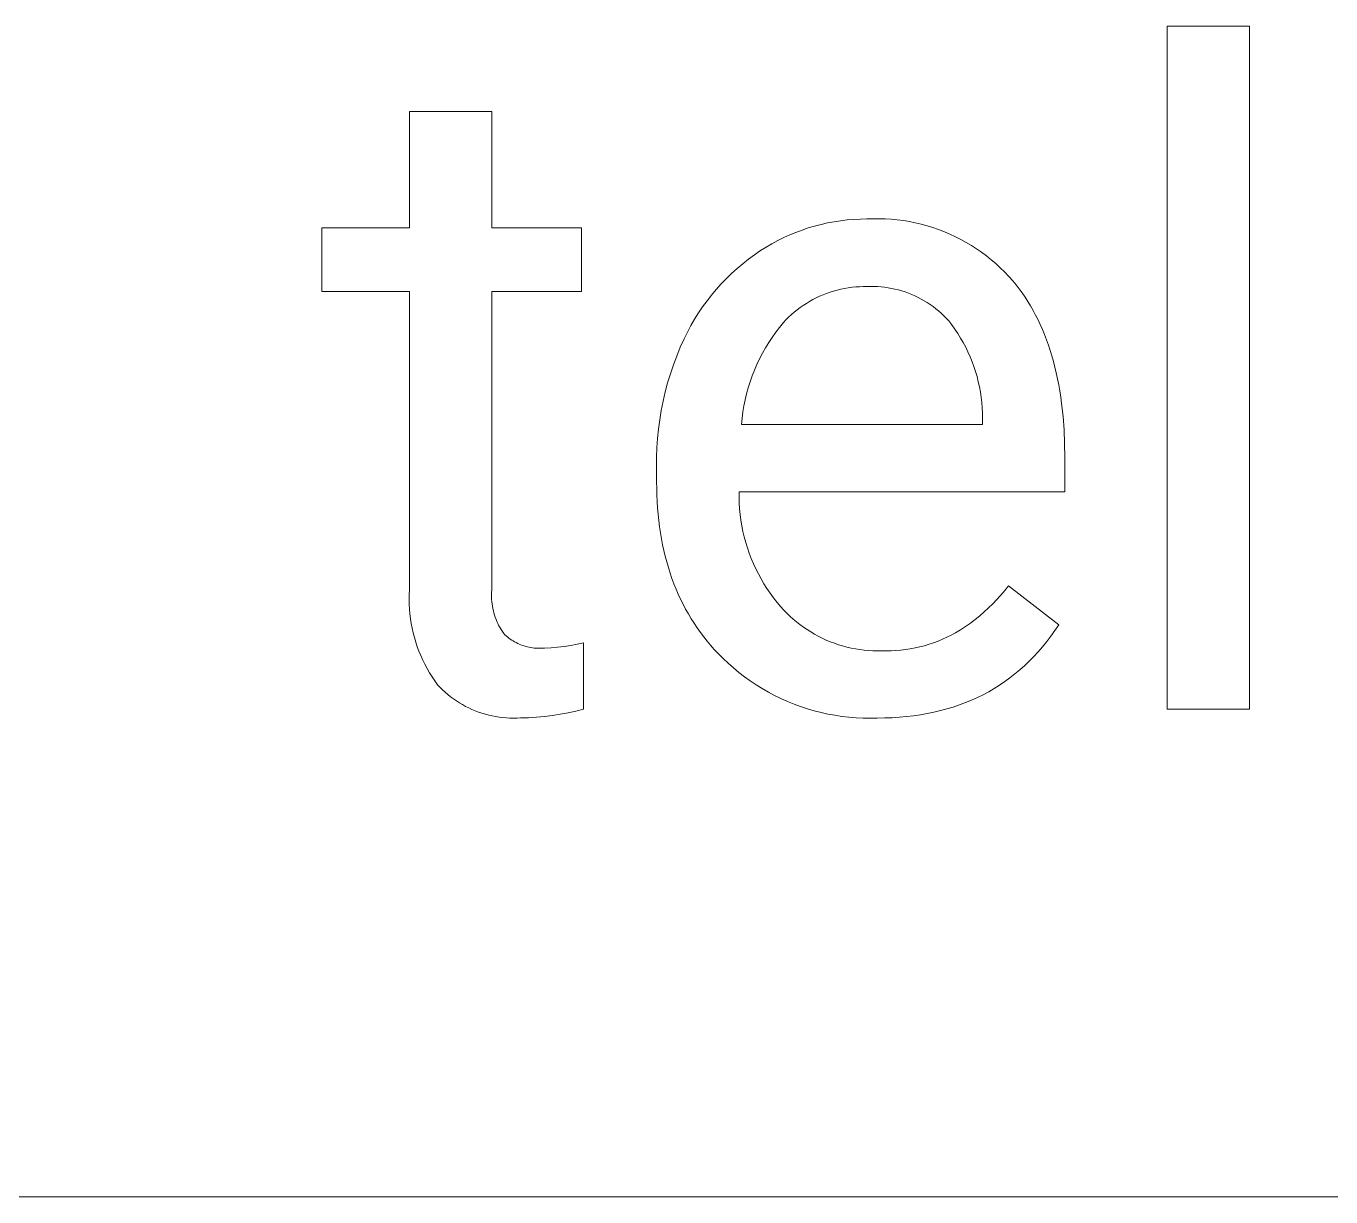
# Model space of a CAD drawing. Header units: millimetres. Extents: x 578 to 4608, y -138 to 2677.
# Drawn here: x 3631.8 to 3708.7, y 87 to 156 of the extents above; entities that cross this region are included whole.
import ezdxf

# ---------------------------------------------------------------- set-up
doc = ezdxf.new("R2010")
doc.units = ezdxf.units.MM
doc.header["$MEASUREMENT"] = 0
doc.layers.add('Domyślny', color=7, linetype='Continuous', true_color=0x000000)

msp = doc.modelspace()

# ---------------------------------------------------------------- linework, layer by layer
at = {"layer": 'Domyślny', "color": 18, "lineweight": 15, "true_color": 0x000000}
for p, q in [((3699.079, 115.737), (3699.079, 155.999)), ((3699.079, 155.999), (3703.924, 155.999)), ((3703.924, 155.999), (3703.924, 115.737)), ((3654.416, 144.1), (3654.416, 150.971)), ((3654.416, 150.971), (3659.261, 150.971)), ((3659.261, 150.971), (3659.261, 144.1)), ((3680.214, 144.574), (3680.603, 144.606)), ((3680.603, 144.606), (3680.993, 144.625)), ((3680.993, 144.625), (3681.383, 144.63)), ((3681.383, 144.63), (3681.741, 144.644)), ((3681.741, 144.644), (3682.1, 144.645)), ((3682.1, 144.645), (3682.458, 144.635)), ((3682.458, 144.635), (3682.816, 144.612)), ((3682.816, 144.612), (3683.172, 144.577)), ((3649.249, 140.356), (3649.249, 144.1)), ((3649.249, 144.1), (3654.416, 144.1)), ((3659.261, 144.1), (3664.562, 144.1)), ((3664.562, 144.1), (3664.562, 140.356)), ((3676.829, 143.693), (3677.19, 143.842)), ((3677.19, 143.842), (3677.555, 143.979)), ((3677.555, 143.979), (3677.925, 144.103)), ((3677.925, 144.103), (3678.299, 144.214)), ((3678.299, 144.214), (3678.677, 144.313)), ((3678.677, 144.313), (3679.057, 144.398)), ((3679.057, 144.398), (3679.441, 144.47)), ((3679.441, 144.47), (3679.827, 144.529)), ((3679.827, 144.529), (3680.214, 144.574)), ((3683.172, 144.577), (3683.528, 144.531)), ((3683.528, 144.531), (3683.881, 144.472)), ((3683.881, 144.472), (3684.233, 144.401)), ((3684.233, 144.401), (3684.581, 144.319)), ((3684.581, 144.319), (3684.927, 144.224)), ((3684.927, 144.224), (3685.269, 144.119)), ((3685.269, 144.119), (3685.608, 144.001)), ((3685.608, 144.001), (3685.943, 143.872)), ((3685.943, 143.872), (3686.273, 143.732)), ((3675.445, 142.974), (3675.782, 143.171)), ((3675.782, 143.171), (3676.125, 143.357)), ((3676.125, 143.357), (3676.474, 143.531)), ((3676.474, 143.531), (3676.829, 143.693)), ((3686.273, 143.732), (3686.598, 143.581)), ((3686.598, 143.581), (3686.917, 143.419)), ((3686.917, 143.419), (3687.231, 143.247)), ((3687.231, 143.247), (3687.539, 143.063)), ((3687.539, 143.063), (3687.841, 142.87)), ((3674.404, 142.263), (3674.756, 142.52)), ((3674.756, 142.52), (3675.116, 142.765)), ((3675.116, 142.765), (3675.445, 142.974)), ((3687.841, 142.87), (3688.136, 142.666)), ((3688.136, 142.666), (3688.424, 142.453)), ((3688.424, 142.453), (3688.704, 142.23)), ((3673.406, 141.421), (3673.729, 141.713)), ((3673.729, 141.713), (3674.062, 141.994)), ((3674.062, 141.994), (3674.404, 142.263)), ((3688.704, 142.23), (3688.977, 141.997)), ((3688.977, 141.997), (3689.242, 141.756)), ((3689.242, 141.756), (3689.499, 141.506)), ((3672.5, 140.481), (3672.791, 140.805)), ((3672.791, 140.805), (3673.093, 141.118)), ((3673.093, 141.118), (3673.406, 141.421)), ((3689.499, 141.506), (3689.747, 141.247)), ((3689.747, 141.247), (3689.986, 140.98)), ((3689.986, 140.98), (3690.174, 140.75)), ((3654.416, 140.356), (3649.249, 140.356)), ((3654.416, 122.761), (3654.416, 140.356)), ((3664.562, 140.356), (3659.261, 140.356)), ((3659.261, 140.356), (3659.261, 122.748)), ((3671.953, 139.804), (3672.221, 140.147)), ((3672.221, 140.147), (3672.5, 140.481)), ((3678.59, 140.071), (3678.39, 139.977)), ((3678.793, 140.159), (3678.59, 140.071)), ((3678.999, 140.239), (3678.793, 140.159)), ((3679.208, 140.312), (3678.999, 140.239)), ((3679.419, 140.379), (3679.208, 140.312)), ((3679.632, 140.438), (3679.419, 140.379)), ((3679.847, 140.49), (3679.632, 140.438)), ((3680.063, 140.534), (3679.847, 140.49)), ((3680.281, 140.571), (3680.063, 140.534)), ((3680.5, 140.601), (3680.281, 140.571)), ((3680.72, 140.623), (3680.5, 140.601)), ((3680.941, 140.637), (3680.72, 140.623)), ((3681.162, 140.645), (3680.941, 140.637)), ((3681.383, 140.644), (3681.162, 140.645)), ((3681.59, 140.65), (3681.383, 140.644)), ((3681.798, 140.65), (3681.59, 140.65)), ((3682.005, 140.642), (3681.798, 140.65)), ((3682.212, 140.627), (3682.005, 140.642)), ((3682.419, 140.605), (3682.212, 140.627)), ((3682.624, 140.575), (3682.419, 140.605)), ((3682.829, 140.539), (3682.624, 140.575)), ((3683.032, 140.497), (3682.829, 140.539)), ((3683.233, 140.447), (3683.032, 140.497)), ((3683.433, 140.39), (3683.233, 140.447)), ((3683.63, 140.327), (3683.433, 140.39)), ((3683.826, 140.256), (3683.63, 140.327)), ((3684.018, 140.18), (3683.826, 140.256)), ((3684.209, 140.096), (3684.018, 140.18)), ((3684.396, 140.007), (3684.209, 140.096)), ((3684.58, 139.911), (3684.396, 140.007)), ((3690.174, 140.75), (3690.356, 140.514)), ((3690.356, 140.514), (3690.532, 140.272)), ((3690.532, 140.272), (3690.703, 140.024)), ((3690.703, 140.024), (3690.867, 139.77)), ((3671.453, 139.091), (3671.697, 139.452)), ((3671.697, 139.452), (3671.953, 139.804)), ((3677.268, 139.274), (3677.096, 139.135)), ((3677.445, 139.407), (3677.268, 139.274)), ((3677.626, 139.533), (3677.445, 139.407)), ((3677.811, 139.654), (3677.626, 139.533)), ((3678.001, 139.768), (3677.811, 139.654)), ((3678.194, 139.876), (3678.001, 139.768)), ((3678.39, 139.977), (3678.194, 139.876)), ((3684.76, 139.809), (3684.58, 139.911)), ((3684.937, 139.7), (3684.76, 139.809)), ((3685.111, 139.586), (3684.937, 139.7)), ((3685.28, 139.466), (3685.111, 139.586)), ((3685.445, 139.34), (3685.28, 139.466)), ((3685.606, 139.209), (3685.445, 139.34)), ((3690.867, 139.77), (3691.026, 139.509)), ((3691.026, 139.509), (3691.178, 139.242)), ((3691.178, 139.242), (3691.324, 138.969)), ((3671.003, 138.346), (3671.222, 138.722)), ((3671.222, 138.722), (3671.453, 139.091)), ((3676.458, 138.524), (3676.225, 138.24)), ((3676.609, 138.685), (3676.458, 138.524)), ((3676.766, 138.84), (3676.609, 138.685)), ((3676.929, 138.99), (3676.766, 138.84)), ((3677.096, 139.135), (3676.929, 138.99)), ((3685.762, 139.072), (3685.606, 139.209)), ((3685.913, 138.93), (3685.762, 139.072)), ((3686.06, 138.783), (3685.913, 138.93)), ((3686.201, 138.631), (3686.06, 138.783)), ((3686.389, 138.385), (3686.201, 138.631)), ((3691.324, 138.969), (3691.465, 138.69)), ((3691.465, 138.69), (3691.599, 138.404)), ((3670.606, 137.571), (3670.798, 137.962)), ((3670.798, 137.962), (3671.003, 138.346)), ((3676.003, 137.949), (3675.791, 137.65)), ((3676.225, 138.24), (3676.003, 137.949)), ((3686.569, 138.133), (3686.389, 138.385)), ((3686.74, 137.874), (3686.569, 138.133)), ((3686.903, 137.611), (3686.74, 137.874)), ((3691.599, 138.404), (3691.728, 138.113)), ((3691.728, 138.113), (3691.85, 137.815)), ((3691.85, 137.815), (3691.967, 137.511)), ((3670.166, 136.55), (3670.378, 137.064)), ((3670.378, 137.064), (3670.606, 137.571)), ((3675.399, 137.032), (3675.219, 136.712)), ((3675.59, 137.344), (3675.399, 137.032)), ((3675.791, 137.65), (3675.59, 137.344)), ((3687.056, 137.342), (3686.903, 137.611)), ((3687.201, 137.068), (3687.056, 137.342)), ((3687.336, 136.789), (3687.201, 137.068)), ((3691.967, 137.511), (3692.077, 137.2)), ((3692.077, 137.2), (3692.182, 136.884)), ((3669.971, 136.03), (3670.166, 136.55)), ((3675.051, 136.387), (3674.894, 136.056)), ((3675.219, 136.712), (3675.051, 136.387)), ((3687.462, 136.506), (3687.336, 136.789)), ((3687.579, 136.219), (3687.462, 136.506)), ((3687.685, 135.928), (3687.579, 136.219)), ((3692.182, 136.884), (3692.281, 136.561)), ((3692.281, 136.561), (3692.373, 136.232)), ((3692.373, 136.232), (3692.46, 135.897)), ((3669.632, 134.971), (3669.793, 135.503)), ((3669.793, 135.503), (3669.971, 136.03)), ((3674.615, 135.378), (3674.494, 135.033)), ((3674.749, 135.719), (3674.615, 135.378)), ((3674.894, 136.056), (3674.749, 135.719)), ((3687.782, 135.634), (3687.685, 135.928)), ((3687.869, 135.336), (3687.782, 135.634)), ((3692.46, 135.897), (3692.541, 135.555)), ((3692.541, 135.555), (3692.615, 135.208)), ((3669.488, 134.434), (3669.632, 134.971)), ((3674.384, 134.683), (3674.287, 134.33)), ((3674.494, 135.033), (3674.384, 134.683)), ((3687.946, 135.036), (3687.869, 135.336)), ((3688.013, 134.734), (3687.946, 135.036)), ((3688.07, 134.429), (3688.013, 134.734)), ((3692.615, 135.208), (3692.684, 134.854)), ((3692.684, 134.854), (3692.747, 134.494)), ((3669.254, 133.347), (3669.362, 133.893)), ((3669.362, 133.893), (3669.488, 134.434)), ((3674.202, 133.973), (3674.13, 133.614)), ((3674.287, 134.33), (3674.202, 133.973)), ((3688.117, 134.123), (3688.07, 134.429)), ((3688.153, 133.815), (3688.117, 134.123)), ((3692.747, 134.494), (3692.803, 134.128)), ((3692.803, 134.128), (3692.854, 133.755)), ((3669.164, 132.799), (3669.254, 133.347)), ((3674.07, 133.253), (3674.023, 132.89)), ((3674.13, 133.614), (3674.07, 133.253)), ((3688.179, 133.506), (3688.153, 133.815)), ((3688.195, 133.197), (3688.179, 133.506)), ((3688.201, 132.887), (3688.195, 133.197)), ((3692.854, 133.755), (3692.938, 132.992)), ((3669.092, 132.248), (3669.164, 132.799)), ((3674.023, 132.89), (3673.988, 132.525)), ((3673.988, 132.525), (3688.201, 132.525)), ((3688.201, 132.525), (3688.201, 132.887)), ((3692.938, 132.992), (3692.998, 132.203)), ((3669.001, 131.14), (3669.037, 131.695)), ((3669.037, 131.695), (3669.092, 132.248)), ((3692.998, 132.203), (3693.034, 131.39)), ((3668.983, 130.584), (3669.001, 131.14)), ((3693.034, 131.39), (3693.046, 130.552)), ((3668.982, 130.029), (3668.983, 130.584)), ((3668.982, 129.143), (3668.982, 130.029)), ((3693.046, 130.552), (3693.046, 128.539)), ((3668.986, 128.749), (3668.982, 129.143)), ((3668.997, 128.36), (3668.986, 128.749)), ((3673.841, 128.539), (3673.84, 128.204)), ((3693.046, 128.539), (3673.841, 128.539)), ((3669.014, 127.976), (3668.997, 128.36)), ((3669.039, 127.597), (3669.014, 127.976)), ((3673.84, 128.204), (3673.85, 127.87)), ((3673.85, 127.87), (3673.872, 127.536)), ((3669.071, 127.223), (3669.039, 127.597)), ((3669.11, 126.854), (3669.071, 127.223)), ((3673.872, 127.536), (3673.904, 127.203)), ((3673.904, 127.203), (3673.948, 126.871)), ((3669.156, 126.49), (3669.11, 126.854)), ((3669.209, 126.131), (3669.156, 126.49)), ((3673.948, 126.871), (3674.003, 126.541)), ((3674.003, 126.541), (3674.068, 126.213)), ((3674.068, 126.213), (3674.145, 125.888)), ((3669.269, 125.777), (3669.209, 126.131)), ((3669.336, 125.428), (3669.269, 125.777)), ((3669.411, 125.084), (3669.336, 125.428)), ((3674.145, 125.888), (3674.233, 125.565)), ((3674.233, 125.565), (3674.331, 125.245)), ((3669.492, 124.745), (3669.411, 125.084)), ((3669.58, 124.411), (3669.492, 124.745)), ((3674.331, 125.245), (3674.44, 124.929)), ((3674.44, 124.929), (3674.559, 124.616)), ((3674.559, 124.616), (3674.689, 124.308)), ((3669.676, 124.082), (3669.58, 124.411)), ((3669.779, 123.758), (3669.676, 124.082)), ((3674.689, 124.308), (3674.829, 124.004)), ((3674.829, 124.004), (3674.979, 123.705)), ((3669.888, 123.439), (3669.779, 123.758)), ((3670.005, 123.125), (3669.888, 123.439)), ((3670.129, 122.816), (3670.005, 123.125)), ((3674.979, 123.705), (3675.139, 123.411)), ((3675.139, 123.411), (3675.309, 123.123)), ((3675.309, 123.123), (3675.488, 122.84)), ((3654.399, 122.196), (3654.403, 122.479)), ((3654.403, 122.479), (3654.416, 122.761)), ((3659.253, 122.613), (3659.25, 122.478)), ((3659.25, 122.478), (3659.252, 122.343)), ((3659.252, 122.343), (3659.258, 122.208)), ((3659.261, 122.748), (3659.253, 122.613)), ((3670.26, 122.512), (3670.129, 122.816)), ((3670.398, 122.214), (3670.26, 122.512)), ((3675.488, 122.84), (3675.677, 122.564)), ((3675.677, 122.564), (3675.875, 122.294)), ((3675.875, 122.294), (3676.081, 122.031)), ((3689.045, 122.204), (3689.278, 122.465)), ((3689.278, 122.465), (3689.502, 122.734)), ((3689.502, 122.734), (3689.717, 123.01)), ((3689.717, 123.01), (3692.683, 120.701)), ((3654.405, 121.913), (3654.399, 122.196)), ((3654.42, 121.63), (3654.405, 121.913)), ((3654.444, 121.348), (3654.42, 121.63)), ((3659.258, 122.208), (3659.269, 122.074)), ((3659.269, 122.074), (3659.285, 121.939)), ((3659.285, 121.939), (3659.305, 121.806)), ((3659.305, 121.806), (3659.33, 121.673)), ((3659.33, 121.673), (3659.36, 121.541)), ((3659.36, 121.541), (3659.394, 121.411)), ((3670.543, 121.92), (3670.398, 122.214)), ((3670.695, 121.631), (3670.543, 121.92)), ((3670.854, 121.348), (3670.695, 121.631)), ((3676.081, 122.031), (3676.297, 121.775)), ((3676.297, 121.775), (3676.47, 121.584)), ((3676.47, 121.584), (3676.649, 121.399)), ((3688.297, 121.468), (3688.554, 121.705)), ((3688.554, 121.705), (3688.803, 121.95)), ((3688.803, 121.95), (3689.045, 122.204)), ((3654.478, 121.067), (3654.444, 121.348)), ((3654.522, 120.788), (3654.478, 121.067)), ((3654.574, 120.51), (3654.522, 120.788)), ((3659.394, 121.411), (3659.432, 121.281)), ((3659.432, 121.281), (3659.475, 121.153)), ((3659.475, 121.153), (3659.522, 121.027)), ((3659.522, 121.027), (3659.574, 120.902)), ((3659.574, 120.902), (3659.63, 120.779)), ((3659.63, 120.779), (3659.69, 120.658)), ((3671.021, 121.069), (3670.854, 121.348)), ((3671.194, 120.796), (3671.021, 121.069)), ((3671.375, 120.527), (3671.194, 120.796)), ((3676.649, 121.399), (3676.835, 121.22)), ((3676.835, 121.22), (3677.027, 121.048)), ((3677.027, 121.048), (3677.224, 120.882)), ((3677.224, 120.882), (3677.427, 120.723)), ((3687.195, 120.606), (3687.48, 120.808)), ((3687.48, 120.808), (3687.76, 121.019)), ((3687.76, 121.019), (3688.032, 121.239)), ((3688.032, 121.239), (3688.297, 121.468)), ((3654.636, 120.233), (3654.574, 120.51)), ((3654.707, 119.96), (3654.636, 120.233)), ((3659.69, 120.658), (3659.755, 120.54)), ((3659.755, 120.54), (3659.823, 120.423)), ((3659.823, 120.423), (3659.896, 120.309)), ((3659.896, 120.309), (3659.972, 120.198)), ((3659.972, 120.198), (3660.044, 120.127)), ((3660.044, 120.127), (3660.119, 120.058)), ((3660.119, 120.058), (3660.197, 119.993)), ((3660.197, 119.993), (3660.276, 119.93)), ((3671.562, 120.264), (3671.375, 120.527)), ((3671.757, 120.006), (3671.562, 120.264)), ((3671.958, 119.752), (3671.757, 120.006)), ((3677.427, 120.723), (3677.635, 120.571)), ((3677.635, 120.571), (3677.848, 120.426)), ((3677.848, 120.426), (3678.066, 120.288)), ((3678.066, 120.288), (3678.288, 120.157)), ((3678.288, 120.157), (3678.515, 120.034)), ((3678.515, 120.034), (3678.745, 119.919)), ((3686.098, 119.973), (3686.353, 120.098)), ((3686.353, 120.098), (3686.604, 120.232)), ((3686.604, 120.232), (3686.902, 120.414)), ((3686.902, 120.414), (3687.195, 120.606)), ((3692.224, 120.038), (3691.984, 119.722)), ((3692.457, 120.364), (3692.224, 120.038)), ((3692.683, 120.701), (3692.457, 120.364)), ((3654.788, 119.688), (3654.707, 119.96)), ((3654.877, 119.42), (3654.788, 119.688)), ((3654.975, 119.154), (3654.877, 119.42)), ((3660.276, 119.93), (3660.358, 119.869)), ((3660.358, 119.869), (3660.441, 119.812)), ((3660.441, 119.812), (3660.527, 119.757)), ((3660.527, 119.757), (3660.614, 119.706)), ((3660.614, 119.706), (3660.703, 119.657)), ((3660.703, 119.657), (3660.794, 119.612)), ((3660.794, 119.612), (3660.886, 119.569)), ((3660.886, 119.569), (3660.98, 119.53)), ((3660.98, 119.53), (3661.075, 119.494)), ((3661.075, 119.494), (3661.171, 119.462)), ((3661.171, 119.462), (3661.268, 119.433)), ((3661.268, 119.433), (3661.366, 119.407)), ((3661.366, 119.407), (3661.465, 119.384)), ((3661.465, 119.384), (3661.565, 119.366)), ((3661.565, 119.366), (3661.665, 119.35)), ((3661.665, 119.35), (3661.766, 119.338)), ((3661.766, 119.338), (3661.867, 119.329)), ((3661.867, 119.329), (3661.969, 119.324)), ((3661.969, 119.324), (3662.07, 119.323)), ((3662.07, 119.323), (3662.172, 119.325)), ((3662.172, 119.325), (3662.273, 119.33)), ((3662.273, 119.33), (3662.374, 119.339)), ((3662.374, 119.339), (3662.763, 119.357)), ((3662.763, 119.357), (3663.15, 119.388)), ((3663.15, 119.388), (3663.536, 119.433)), ((3663.536, 119.433), (3663.921, 119.491)), ((3663.921, 119.491), (3664.303, 119.563)), ((3664.303, 119.563), (3664.682, 119.648)), ((3664.682, 119.648), (3664.682, 115.742)), ((3672.167, 119.504), (3671.958, 119.752)), ((3672.383, 119.261), (3672.167, 119.504)), ((3672.606, 119.024), (3672.383, 119.261)), ((3678.745, 119.919), (3678.98, 119.812)), ((3678.98, 119.812), (3679.218, 119.712)), ((3679.218, 119.712), (3679.459, 119.621)), ((3679.459, 119.621), (3679.703, 119.538)), ((3679.703, 119.538), (3679.949, 119.463)), ((3679.949, 119.463), (3680.198, 119.396)), ((3680.198, 119.396), (3680.449, 119.338)), ((3680.449, 119.338), (3680.702, 119.289)), ((3680.702, 119.289), (3680.957, 119.247)), ((3680.957, 119.247), (3681.212, 119.215)), ((3683.376, 119.214), (3683.658, 119.248)), ((3683.658, 119.248), (3683.938, 119.292)), ((3683.938, 119.292), (3684.217, 119.345)), ((3684.217, 119.345), (3684.494, 119.407)), ((3684.494, 119.407), (3684.769, 119.479)), ((3684.769, 119.479), (3685.041, 119.56)), ((3685.041, 119.56), (3685.311, 119.65)), ((3685.311, 119.65), (3685.577, 119.748)), ((3685.577, 119.748), (3685.839, 119.856)), ((3685.839, 119.856), (3686.098, 119.973)), ((3691.736, 119.417), (3691.482, 119.123)), ((3691.984, 119.722), (3691.736, 119.417)), ((3655.082, 118.892), (3654.975, 119.154)), ((3655.198, 118.634), (3655.082, 118.892)), ((3655.322, 118.38), (3655.198, 118.634)), ((3672.899, 118.727), (3672.606, 119.024)), ((3673.203, 118.44), (3672.899, 118.727)), ((3681.212, 119.215), (3681.469, 119.191)), ((3681.469, 119.191), (3681.726, 119.176)), ((3681.726, 119.176), (3681.984, 119.169)), ((3681.984, 119.169), (3682.242, 119.171)), ((3682.242, 119.171), (3682.526, 119.168)), ((3682.526, 119.168), (3682.81, 119.173)), ((3682.81, 119.173), (3683.093, 119.189)), ((3683.093, 119.189), (3683.376, 119.214)), ((3690.953, 118.566), (3690.678, 118.304)), ((3691.221, 118.839), (3690.953, 118.566)), ((3691.482, 119.123), (3691.221, 118.839)), ((3655.455, 118.13), (3655.322, 118.38)), ((3655.596, 117.884), (3655.455, 118.13)), ((3655.745, 117.644), (3655.596, 117.884)), ((3673.515, 118.164), (3673.203, 118.44)), ((3673.837, 117.898), (3673.515, 118.164)), ((3674.168, 117.644), (3673.837, 117.898)), ((3690.107, 117.811), (3689.811, 117.58)), ((3690.396, 118.052), (3690.107, 117.811)), ((3690.678, 118.304), (3690.396, 118.052)), ((3655.902, 117.408), (3655.745, 117.644)), ((3656.066, 117.178), (3655.902, 117.408)), ((3656.211, 117.026), (3656.066, 117.178)), ((3656.36, 116.878), (3656.211, 117.026)), ((3674.507, 117.401), (3674.168, 117.644)), ((3674.854, 117.169), (3674.507, 117.401)), ((3675.209, 116.949), (3674.854, 117.169)), ((3675.571, 116.741), (3675.209, 116.949)), ((3688.881, 116.953), (3688.557, 116.765)), ((3689.198, 117.151), (3688.881, 116.953)), ((3689.508, 117.36), (3689.198, 117.151)), ((3689.811, 117.58), (3689.508, 117.36)), ((3656.515, 116.736), (3656.36, 116.878)), ((3656.674, 116.599), (3656.515, 116.736)), ((3656.838, 116.468), (3656.674, 116.599)), ((3657.006, 116.343), (3656.838, 116.468)), ((3657.179, 116.223), (3657.006, 116.343)), ((3657.355, 116.11), (3657.179, 116.223)), ((3675.939, 116.546), (3675.571, 116.741)), ((3676.314, 116.363), (3675.939, 116.546)), ((3676.696, 116.193), (3676.314, 116.363)), ((3677.082, 116.036), (3676.696, 116.193)), ((3687.543, 116.266), (3687.191, 116.121)), ((3687.888, 116.421), (3687.543, 116.266)), ((3688.226, 116.588), (3687.888, 116.421)), ((3688.557, 116.765), (3688.226, 116.588)), ((3657.536, 116.003), (3657.355, 116.11)), ((3657.72, 115.902), (3657.536, 116.003)), ((3657.907, 115.807), (3657.72, 115.902)), ((3658.098, 115.719), (3657.907, 115.807)), ((3658.291, 115.638), (3658.098, 115.719)), ((3658.488, 115.563), (3658.291, 115.638)), ((3658.686, 115.496), (3658.488, 115.563)), ((3658.887, 115.435), (3658.686, 115.496)), ((3659.09, 115.381), (3658.887, 115.435)), ((3659.295, 115.334), (3659.09, 115.381)), ((3663.306, 115.433), (3662.841, 115.36)), ((3663.768, 115.521), (3663.306, 115.433)), ((3664.227, 115.624), (3663.768, 115.521)), ((3664.682, 115.742), (3664.227, 115.624)), ((3677.474, 115.892), (3677.082, 116.036)), ((3677.87, 115.762), (3677.474, 115.892)), ((3678.271, 115.644), (3677.87, 115.762)), ((3678.675, 115.541), (3678.271, 115.644)), ((3679.082, 115.451), (3678.675, 115.541)), ((3679.493, 115.375), (3679.082, 115.451)), ((3679.905, 115.313), (3679.493, 115.375)), ((3684.535, 115.406), (3684.127, 115.347)), ((3684.935, 115.476), (3684.535, 115.406)), ((3685.328, 115.557), (3684.935, 115.476)), ((3685.715, 115.648), (3685.328, 115.557)), ((3686.094, 115.75), (3685.715, 115.648)), ((3686.467, 115.863), (3686.094, 115.75)), ((3686.833, 115.986), (3686.467, 115.863)), ((3687.191, 116.121), (3686.833, 115.986)), ((3703.924, 115.737), (3699.079, 115.737)), ((3659.501, 115.295), (3659.295, 115.334)), ((3659.708, 115.262), (3659.501, 115.295)), ((3659.917, 115.237), (3659.708, 115.262)), ((3660.126, 115.219), (3659.917, 115.237)), ((3660.336, 115.208), (3660.126, 115.219)), ((3660.545, 115.204), (3660.336, 115.208)), ((3660.755, 115.208), (3660.545, 115.204)), ((3660.965, 115.219), (3660.755, 115.208)), ((3661.435, 115.231), (3660.965, 115.219)), ((3661.905, 115.259), (3661.435, 115.231)), ((3662.374, 115.302), (3661.905, 115.259)), ((3662.841, 115.36), (3662.374, 115.302)), ((3680.32, 115.264), (3679.905, 115.313)), ((3680.736, 115.23), (3680.32, 115.264)), ((3681.152, 115.21), (3680.736, 115.23)), ((3681.57, 115.204), (3681.152, 115.21)), ((3681.987, 115.212), (3681.57, 115.204)), ((3682.429, 115.218), (3681.987, 115.212)), ((3682.864, 115.234), (3682.429, 115.218)), ((3683.292, 115.261), (3682.864, 115.234)), ((3683.713, 115.298), (3683.292, 115.261)), ((3684.127, 115.347), (3683.713, 115.298)), ((3085.215, 86.987), (4608.263, 86.987))]:
    msp.add_line(p, q, dxfattribs=at)

doc.saveas('drawing.dxf')
